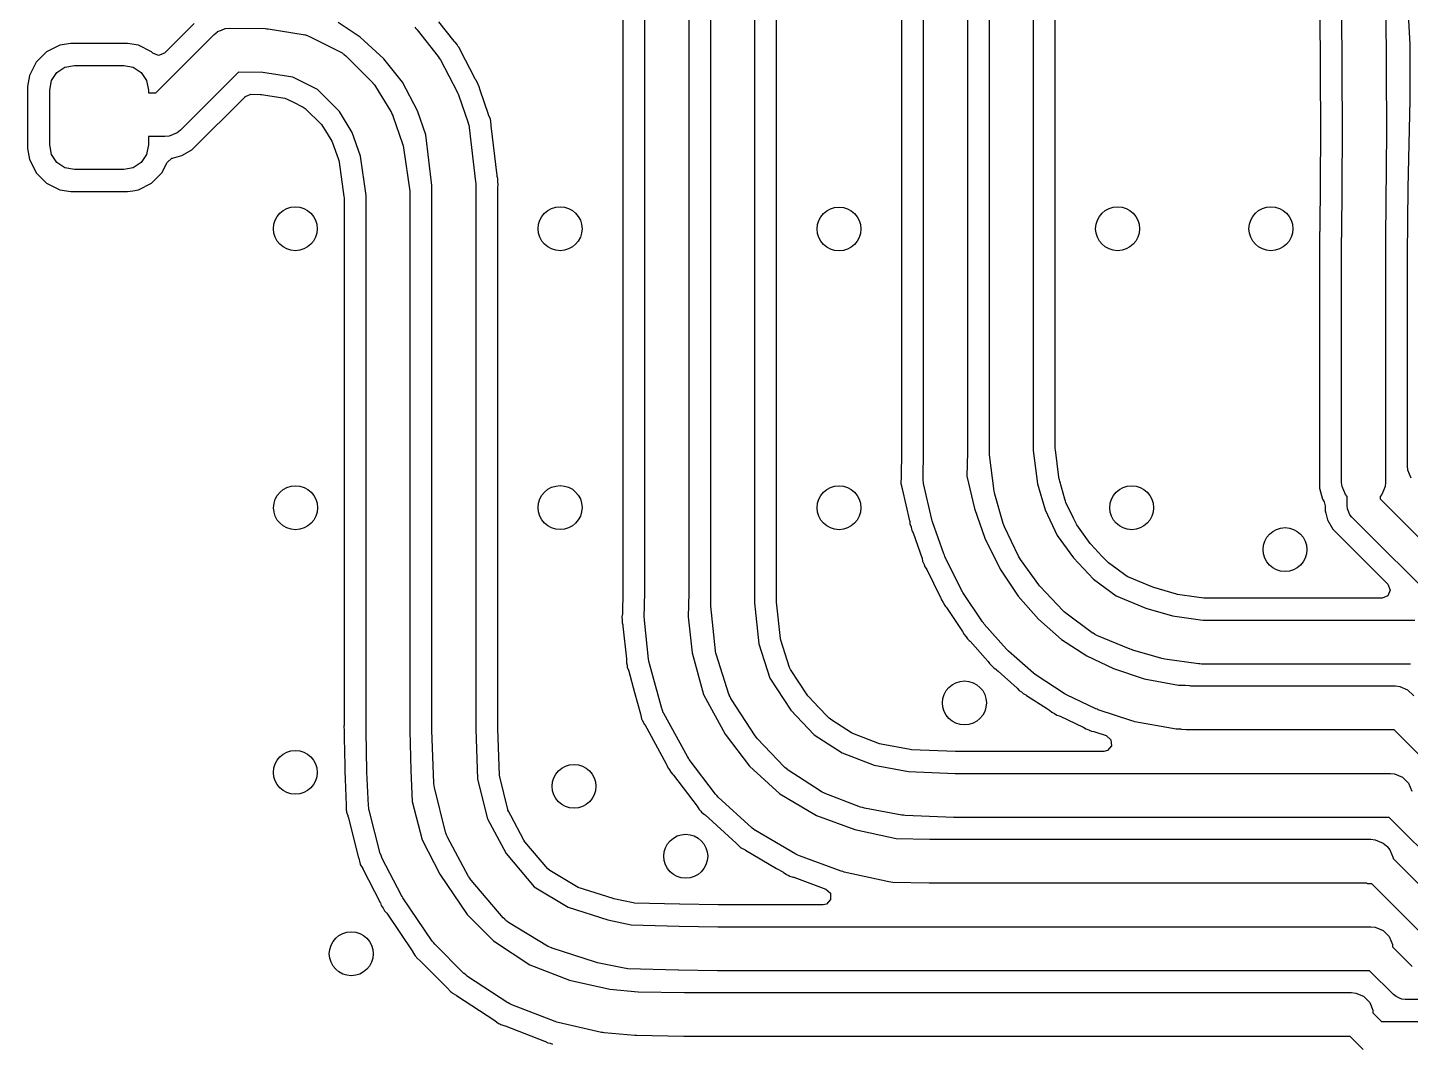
# Model space of a CAD drawing. Extents: x 2.36 to 5.14, y -5.39 to -2.61.
# Drawn here: x 2.8839 to 3.38, y -3.9921 to -3.6278 of the extents above; entities that cross this region are included whole.
import ezdxf

# ---------------------------------------------------------------- set-up
doc = ezdxf.new("R2010")
doc.units = 0
doc.header["$MEASUREMENT"] = 0
doc.layers.add('BLACK', color=7, linetype='CONTINUOUS')

msp = doc.modelspace()

# ---------------------------------------------------------------- linework, layer by layer
at = {"layer": 'BLACK', "linetype": 'CONTINUOUS'}
for p, q in [((3.12106, -3.5765), (3.12106, -3.8305)), ((3.12894, -3.8345), (3.12894, -3.57608)), ((3.14469, -3.576), (3.14469, -3.83409)), ((3.22894, -3.78), (3.22894, -3.5749)), ((3.24469, -3.5749), (3.24469, -3.77949)), ((3.09742, -3.57711), (3.09742, -3.8303)), ((3.10531, -3.83042), (3.10531, -3.57676)), ((3.15258, -3.83352), (3.15258, -3.57791)), ((3.25258, -3.77879), (3.25258, -3.57697)), ((3.19742, -3.5823), (3.19742, -3.77981)), ((3.20531, -3.77992), (3.20531, -3.58224)), ((3.22106, -3.5822), (3.22106, -3.78)), ((3.35563, -3.66509), (3.35538, -3.62119)), ((3.37113, -3.62096), (3.37137, -3.66506)), ((3.37984, -3.6337), (3.37923, -3.62087)), ((3.00317, -3.63124), (2.99529, -3.62599)), ((3.03695, -3.63268), (3.03145, -3.62572)), ((3.34749, -3.62143), (3.34773, -3.66506)), ((2.92989, -3.65113), (2.95077, -3.63024)), ((2.94359, -3.62626), (2.93294, -3.63691)), ((2.95077, -3.63024), (2.95196, -3.62926)), ((2.95196, -3.62926), (2.95202, -3.62924)), ((2.95202, -3.62924), (2.95206, -3.6292)), ((2.95206, -3.6292), (2.95344, -3.62865)), ((2.95344, -3.62865), (2.9548, -3.62809)), ((2.9548, -3.62809), (2.95486, -3.62809)), ((2.95486, -3.62809), (2.95492, -3.62807)), ((2.95492, -3.62807), (2.95646, -3.62794)), ((2.95646, -3.62794), (2.96912, -3.62813)), ((2.96912, -3.62813), (2.96968, -3.62819)), ((2.96968, -3.62819), (2.97024, -3.62822)), ((2.97024, -3.62822), (2.98274, -3.63022)), ((2.98274, -3.63022), (2.98338, -3.63039)), ((2.98338, -3.63039), (2.98358, -3.63041)), ((2.98358, -3.63041), (2.9839, -3.63053)), ((2.9839, -3.63053), (2.98424, -3.63062)), ((2.98424, -3.63062), (2.98441, -3.63072)), ((2.98441, -3.63072), (2.98502, -3.63096)), ((2.98502, -3.63096), (2.99602, -3.63646)), ((3.02275, -3.62763), (3.02321, -3.62813)), ((3.02321, -3.62813), (3.02368, -3.62862)), ((3.02368, -3.62862), (3.03118, -3.63812)), ((2.89541, -3.63403), (2.89068, -3.63644)), ((2.89934, -3.63341), (2.89541, -3.63403)), ((2.89541, -3.63403), (2.89541, -3.63403)), ((2.91969, -3.63341), (2.89934, -3.63341)), ((2.89934, -3.63341), (2.89934, -3.63341)), ((2.92361, -3.63403), (2.91969, -3.63341)), ((2.91969, -3.63341), (2.91969, -3.63341)), ((2.92834, -3.63644), (2.92361, -3.63403)), ((2.92361, -3.63403), (2.92361, -3.63403)), ((3.01174, -3.63891), (3.00317, -3.63124)), ((3.03709, -3.63285), (3.03695, -3.63268)), ((3.03726, -3.63303), (3.03709, -3.63285)), ((3.03802, -3.63387), (3.03726, -3.63303)), ((3.03817, -3.63415), (3.03802, -3.63387)), ((3.03802, -3.63387), (3.03802, -3.63387)), ((3.03829, -3.63439), (3.03817, -3.63415)), ((3.03817, -3.63415), (3.03817, -3.63415)), ((3.03866, -3.63486), (3.03829, -3.63439)), ((3.03925, -3.63623), (3.03866, -3.63486)), ((3.37992, -3.65363), (3.37984, -3.6337)), ((2.88693, -3.64019), (2.88452, -3.64492)), ((2.89068, -3.63644), (2.88693, -3.64019)), ((2.92882, -3.63691), (2.92834, -3.63644)), ((2.93088, -3.63777), (2.92882, -3.63691)), ((2.93294, -3.63691), (2.93088, -3.63777)), ((2.99602, -3.63646), (2.99668, -3.63687)), ((2.99668, -3.63687), (2.99687, -3.63695)), ((2.99687, -3.63695), (2.99709, -3.63713)), ((2.99709, -3.63713), (2.99733, -3.63728)), ((2.99733, -3.63728), (2.99746, -3.63744)), ((2.99746, -3.63744), (2.99807, -3.63793)), ((2.99807, -3.63793), (3.00757, -3.64743)), ((3.01836, -3.6473), (3.01174, -3.63891)), ((3.03118, -3.63812), (3.03158, -3.63874)), ((3.03158, -3.63874), (3.03198, -3.63936)), ((3.03198, -3.63936), (3.03798, -3.65086)), ((3.04417, -3.64565), (3.03925, -3.63623)), ((2.88452, -3.64492), (2.8839, -3.64884)), ((2.88452, -3.64492), (2.88452, -3.64492)), ((2.89247, -3.64677), (2.89439, -3.64389)), ((2.89439, -3.64389), (2.89726, -3.64197)), ((2.89726, -3.64197), (2.90065, -3.6413)), ((2.90065, -3.6413), (2.91837, -3.6413)), ((2.91837, -3.6413), (2.92176, -3.64197)), ((2.92176, -3.64197), (2.92463, -3.64389)), ((2.92463, -3.64389), (2.92655, -3.64677)), ((2.95955, -3.64373), (2.93872, -3.66457)), ((2.96832, -3.64386), (2.95955, -3.64373)), ((2.97906, -3.64558), (2.96832, -3.64386)), ((2.98784, -3.64997), (2.97906, -3.64558)), ((3.04447, -3.64623), (3.04417, -3.64565)), ((2.8839, -3.64884), (2.8839, -3.67116)), ((2.8918, -3.65016), (2.89247, -3.64677)), ((2.8918, -3.66984), (2.8918, -3.65016)), ((2.92655, -3.64677), (2.92723, -3.65016)), ((2.92723, -3.65016), (2.92723, -3.65113)), ((2.99577, -3.65791), (2.98784, -3.64997)), ((3.00757, -3.64743), (3.00771, -3.6476)), ((3.00771, -3.6476), (3.00779, -3.64766)), ((3.00779, -3.64766), (3.00816, -3.64815)), ((3.00816, -3.64815), (3.00855, -3.64863)), ((3.00855, -3.64863), (3.00858, -3.64872)), ((3.00858, -3.64872), (3.00872, -3.64889)), ((3.00872, -3.64889), (3.01422, -3.65789)), ((3.02376, -3.65764), (3.01836, -3.6473)), ((3.03798, -3.65086), (3.03819, -3.65138)), ((3.04465, -3.64652), (3.04447, -3.64623)), ((3.0452, -3.64733), (3.04465, -3.64652)), ((3.04551, -3.64822), (3.0452, -3.64733)), ((3.04594, -3.64905), (3.04551, -3.64822)), ((3.04619, -3.65017), (3.04594, -3.64905)), ((3.04925, -3.65891), (3.04619, -3.65017)), ((2.92723, -3.65113), (2.92989, -3.65113)), ((2.94283, -3.67162), (2.9619, -3.65255)), ((2.9619, -3.65255), (2.96192, -3.65254)), ((2.96192, -3.65254), (2.96193, -3.65252)), ((2.96193, -3.65252), (2.96295, -3.65211)), ((2.96295, -3.65211), (2.96396, -3.65169)), ((2.96396, -3.65169), (2.964, -3.65169)), ((2.964, -3.65169), (2.96742, -3.65175)), ((2.96742, -3.65175), (2.96784, -3.65178)), ((2.96784, -3.65178), (2.97617, -3.65312)), ((2.97617, -3.65312), (2.97702, -3.65339)), ((2.97702, -3.65339), (2.97979, -3.65477)), ((2.97979, -3.65477), (2.98207, -3.65591)), ((2.98207, -3.65591), (2.98274, -3.65625)), ((3.03819, -3.65138), (3.03843, -3.6519)), ((3.03843, -3.6519), (3.04193, -3.6619)), ((3.37923, -3.68533), (3.37992, -3.65363)), ((2.98274, -3.65625), (2.98349, -3.65679)), ((2.98349, -3.65679), (2.98928, -3.66258)), ((3.00034, -3.66539), (2.99577, -3.65791)), ((3.01422, -3.65789), (3.01425, -3.65797)), ((3.01425, -3.65797), (3.01428, -3.658)), ((3.01428, -3.658), (3.01458, -3.65864)), ((3.01458, -3.65864), (3.01489, -3.65928)), ((3.01489, -3.65928), (3.0149, -3.65932)), ((3.0149, -3.65932), (3.01493, -3.6594)), ((3.01493, -3.6594), (3.01843, -3.6694)), ((3.02678, -3.66629), (3.02376, -3.65764)), ((3.04929, -3.65903), (3.04925, -3.65891)), ((3.04991, -3.66058), (3.04929, -3.65903)), ((3.04995, -3.66092), (3.04991, -3.66058)), ((2.93752, -3.66555), (2.93469, -3.66672)), ((2.93872, -3.66457), (2.93752, -3.66555)), ((2.98928, -3.66258), (2.9897, -3.66312)), ((2.9897, -3.66312), (2.99076, -3.66485)), ((2.99076, -3.66485), (2.99266, -3.66796)), ((3.00331, -3.67387), (3.00034, -3.66539)), ((3.04193, -3.6619), (3.04196, -3.66202)), ((3.04196, -3.66202), (3.04199, -3.66207)), ((3.04199, -3.66207), (3.04214, -3.66273)), ((3.04214, -3.66273), (3.0423, -3.6634)), ((3.0423, -3.6634), (3.04229, -3.66346)), ((3.04229, -3.66346), (3.04232, -3.66357)), ((3.04232, -3.66357), (3.04463, -3.68307)), ((3.05007, -3.66125), (3.04995, -3.66092)), ((3.0502, -3.66298), (3.05007, -3.66125)), ((3.05231, -3.68081), (3.0502, -3.66298)), ((3.34773, -3.6651), (3.34744, -3.70061)), ((3.34773, -3.66506), (3.34773, -3.6651)), ((3.35532, -3.70294), (3.35563, -3.66509)), ((3.37137, -3.66516), (3.37106, -3.70303)), ((3.37137, -3.66506), (3.37137, -3.66511)), ((3.37137, -3.66511), (3.37137, -3.66516)), ((2.89247, -3.67323), (2.8918, -3.66984)), ((2.92723, -3.66984), (2.92655, -3.67323)), ((2.93315, -3.66687), (2.92723, -3.66687)), ((2.92723, -3.66687), (2.92723, -3.66984)), ((2.93469, -3.66672), (2.93315, -3.66687)), ((2.99266, -3.66796), (2.99301, -3.66853)), ((2.99301, -3.66853), (2.99327, -3.66908)), ((2.99327, -3.66908), (2.99525, -3.67474)), ((3.01843, -3.6694), (3.01843, -3.6694)), ((3.01843, -3.6694), (3.01843, -3.6694)), ((3.01843, -3.6694), (3.01862, -3.67015)), ((3.01862, -3.67015), (3.01878, -3.67081)), ((3.02894, -3.68446), (3.02678, -3.66629)), ((2.8839, -3.67116), (2.88452, -3.67508)), ((2.88452, -3.67508), (2.88452, -3.67508)), ((2.88452, -3.67508), (2.88654, -3.67904)), ((2.89439, -3.67611), (2.89247, -3.67323)), ((2.92655, -3.67323), (2.92463, -3.67611)), ((2.93398, -3.6761), (2.93568, -3.67465)), ((2.93568, -3.67465), (2.93582, -3.67461)), ((2.93582, -3.67461), (2.93924, -3.67369)), ((2.93924, -3.67369), (2.94283, -3.67162)), ((2.99525, -3.67474), (2.99551, -3.67547)), ((2.99551, -3.67547), (2.99564, -3.67603)), ((3.00531, -3.68805), (3.00331, -3.67387)), ((3.01878, -3.67081), (3.0188, -3.6709)), ((3.0188, -3.6709), (3.02099, -3.6864)), ((2.88654, -3.67904), (2.88693, -3.67981)), ((2.88693, -3.67981), (2.89068, -3.68356)), ((2.89726, -3.67803), (2.89439, -3.67611)), ((2.90065, -3.6787), (2.89726, -3.67803)), ((2.91837, -3.6787), (2.90065, -3.6787)), ((2.92176, -3.67803), (2.91837, -3.6787)), ((2.92463, -3.67611), (2.92176, -3.67803)), ((2.92834, -3.68356), (2.93209, -3.67981)), ((2.93209, -3.67981), (2.93398, -3.6761)), ((2.99564, -3.67603), (2.99739, -3.68841)), ((2.89068, -3.68356), (2.89541, -3.68597)), ((2.92361, -3.68597), (2.92834, -3.68356)), ((3.02894, -3.8795), (3.02894, -3.68446)), ((3.04463, -3.68307), (3.04464, -3.68354)), ((3.04464, -3.68354), (3.04469, -3.684)), ((3.04469, -3.684), (3.04469, -3.87936)), ((3.05239, -3.68122), (3.05231, -3.68081)), ((3.05258, -3.68192), (3.05239, -3.68122)), ((3.05258, -3.68307), (3.05258, -3.68192)), ((3.05271, -3.68421), (3.05258, -3.68307)), ((3.05258, -3.68514), (3.05271, -3.68421)), ((3.05258, -3.87916), (3.05258, -3.68514)), ((3.37894, -3.7091), (3.37923, -3.6854)), ((3.37923, -3.68537), (3.37923, -3.68533)), ((3.37923, -3.6854), (3.37923, -3.68537)), ((2.89541, -3.68597), (2.89934, -3.68659)), ((2.89934, -3.68659), (2.89934, -3.68659)), ((2.89934, -3.68659), (2.91969, -3.68659)), ((2.91969, -3.68659), (2.92165, -3.68628)), ((2.92165, -3.68628), (2.92361, -3.68597)), ((2.99739, -3.68841), (2.99742, -3.68881)), ((2.99742, -3.68881), (2.99742, -3.8781)), ((3.00531, -3.88), (3.00531, -3.68805)), ((3.02099, -3.6864), (3.02101, -3.68695)), ((3.02101, -3.68695), (3.02106, -3.6875)), ((3.02106, -3.6875), (3.02106, -3.87992)), ((3.34742, -3.70295), (3.3474, -3.70499)), ((3.3474, -3.70499), (3.34742, -3.70526)), ((3.34744, -3.70086), (3.34742, -3.70092)), ((3.34742, -3.70092), (3.34742, -3.70294)), ((3.34742, -3.70294), (3.34742, -3.70295)), ((3.34742, -3.70295), (3.34742, -3.70295)), ((3.34742, -3.70526), (3.34742, -3.79297)), ((3.34744, -3.70061), (3.34744, -3.70086)), ((3.35531, -3.703), (3.35532, -3.70297)), ((3.35531, -3.79089), (3.35531, -3.703)), ((3.35532, -3.70297), (3.35532, -3.70294)), ((3.37106, -3.70303), (3.37106, -3.79089)), ((3.37894, -3.70915), (3.37894, -3.7091)), ((3.37894, -3.7092), (3.37894, -3.70915)), ((3.37894, -3.78499), (3.37894, -3.7092)), ((3.19742, -3.77987), (3.19724, -3.78904)), ((3.19742, -3.77981), (3.19742, -3.77987)), ((3.20513, -3.78934), (3.20531, -3.77992)), ((3.24469, -3.77949), (3.24623, -3.7914)), ((3.2526, -3.77917), (3.25258, -3.77879)), ((3.25389, -3.78907), (3.2526, -3.77917)), ((3.22106, -3.78016), (3.22089, -3.78868)), ((3.22106, -3.78), (3.22106, -3.78008)), ((3.22106, -3.78008), (3.22106, -3.78016)), ((3.22899, -3.78051), (3.22894, -3.78)), ((3.229, -3.78101), (3.22899, -3.78051)), ((3.23069, -3.79401), (3.229, -3.78101)), ((3.19724, -3.78907), (3.19717, -3.79102)), ((3.19724, -3.78904), (3.19724, -3.78907)), ((3.20515, -3.78962), (3.20513, -3.78934)), ((3.20513, -3.78974), (3.20515, -3.78962)), ((3.2052, -3.79031), (3.20513, -3.78974)), ((3.22089, -3.78868), (3.22358, -3.80032)), ((3.25396, -3.78958), (3.25389, -3.78907)), ((3.25404, -3.79001), (3.25396, -3.78958)), ((3.37909, -3.78652), (3.37894, -3.78499)), ((3.38026, -3.78936), (3.37909, -3.78652)), ((3.19717, -3.79102), (3.1972, -3.79114)), ((3.1972, -3.79114), (3.19719, -3.79126)), ((3.19719, -3.79126), (3.19719, -3.79126)), ((3.19719, -3.79126), (3.19766, -3.79314)), ((3.19766, -3.79314), (3.19767, -3.79318)), ((3.19767, -3.79318), (3.20031, -3.80464)), ((3.20525, -3.79088), (3.2052, -3.79031)), ((3.20529, -3.79099), (3.20525, -3.79088)), ((3.20533, -3.79127), (3.20529, -3.79099)), ((3.20833, -3.80427), (3.20533, -3.79127)), ((3.23082, -3.79459), (3.23069, -3.79401)), ((3.23093, -3.79516), (3.23082, -3.79459)), ((3.24623, -3.7914), (3.24889, -3.80071)), ((3.25418, -3.79049), (3.25404, -3.79001)), ((3.25604, -3.79698), (3.25418, -3.79049)), ((3.34742, -3.79297), (3.3485, -3.79698)), ((3.35547, -3.79243), (3.35531, -3.79089)), ((3.35664, -3.79527), (3.35547, -3.79243)), ((3.37091, -3.79243), (3.36974, -3.79527)), ((3.37106, -3.79089), (3.37091, -3.79243)), ((3.23393, -3.80566), (3.23093, -3.79516)), ((3.25623, -3.79767), (3.25604, -3.79698)), ((3.2564, -3.79812), (3.25623, -3.79767)), ((3.25906, -3.80371), (3.2564, -3.79812)), ((3.3485, -3.79698), (3.3485, -3.79698)), ((3.3485, -3.79698), (3.349, -3.79785)), ((3.349, -3.79785), (3.34939, -3.79931)), ((3.34939, -3.79931), (3.34939, -3.80105)), ((3.35728, -3.79591), (3.35664, -3.79527)), ((3.35728, -3.79923), (3.35728, -3.79591)), ((3.3574, -3.80038), (3.35728, -3.79923)), ((3.36974, -3.79527), (3.36909, -3.79591)), ((3.36909, -3.79591), (3.36909, -3.79678)), ((3.36909, -3.79678), (3.43845, -3.86614)), ((3.20031, -3.80464), (3.20035, -3.8048)), ((3.20846, -3.80467), (3.20833, -3.80427)), ((3.20856, -3.80509), (3.20846, -3.80467)), ((3.22358, -3.80032), (3.22727, -3.81093)), ((3.24889, -3.80071), (3.2533, -3.80997)), ((3.26001, -3.80569), (3.25906, -3.80371)), ((3.34939, -3.80105), (3.34964, -3.802)), ((3.34964, -3.802), (3.35027, -3.80434)), ((3.35027, -3.80434), (3.35033, -3.80455)), ((3.35033, -3.80455), (3.35033, -3.80455)), ((3.35033, -3.80455), (3.35215, -3.8077)), ((3.35762, -3.80093), (3.3574, -3.80038)), ((3.35828, -3.80251), (3.35762, -3.80093)), ((3.35901, -3.8034), (3.35828, -3.80251)), ((3.43183, -3.87622), (3.35901, -3.8034)), ((3.20035, -3.8048), (3.20036, -3.80486)), ((3.20036, -3.80486), (3.20043, -3.80572)), ((3.20043, -3.80572), (3.20083, -3.80688)), ((3.20083, -3.80688), (3.20083, -3.80688)), ((3.20083, -3.80688), (3.20086, -3.80703)), ((3.20086, -3.80703), (3.20086, -3.80703)), ((3.20086, -3.80703), (3.2011, -3.80807)), ((3.2011, -3.80807), (3.2014, -3.80863)), ((3.2014, -3.80863), (3.20158, -3.80904)), ((3.20158, -3.80904), (3.20476, -3.81819)), ((3.21256, -3.81659), (3.20856, -3.80509)), ((3.23417, -3.80627), (3.23393, -3.80566)), ((3.23439, -3.80689), (3.23417, -3.80627)), ((3.23939, -3.81739), (3.23439, -3.80689)), ((3.26028, -3.80614), (3.26001, -3.80569)), ((3.26145, -3.80777), (3.26028, -3.80614)), ((3.26507, -3.81279), (3.26145, -3.80777)), ((3.35215, -3.8077), (3.37189, -3.82745)), ((3.22727, -3.81093), (3.23282, -3.82204)), ((3.2533, -3.80997), (3.25908, -3.81798)), ((3.26531, -3.81308), (3.26507, -3.81279)), ((3.26932, -3.81734), (3.26531, -3.81308)), ((3.20476, -3.81819), (3.20497, -3.81919)), ((3.20497, -3.81919), (3.20544, -3.82014)), ((3.21278, -3.81705), (3.21256, -3.81659)), ((3.21296, -3.81752), (3.21278, -3.81705)), ((3.21896, -3.82952), (3.21296, -3.81752)), ((3.23976, -3.81799), (3.23939, -3.81739)), ((3.24012, -3.81861), (3.23976, -3.81799)), ((3.24662, -3.82761), (3.24012, -3.81861)), ((3.25908, -3.81798), (3.26625, -3.82558)), ((3.27132, -3.81946), (3.26932, -3.81734)), ((3.27172, -3.81981), (3.27132, -3.81946)), ((3.20544, -3.82014), (3.2055, -3.82032)), ((3.2055, -3.82032), (3.20579, -3.82114)), ((3.20579, -3.82114), (3.20626, -3.82183)), ((3.20626, -3.82183), (3.20645, -3.82216)), ((3.20645, -3.82216), (3.21132, -3.8319)), ((3.23282, -3.82204), (3.23925, -3.83168)), ((3.27476, -3.82205), (3.27172, -3.81981)), ((3.27804, -3.82447), (3.27476, -3.82205)), ((3.27865, -3.82481), (3.27804, -3.82447)), ((3.21922, -3.82994), (3.21896, -3.82952)), ((3.24695, -3.82799), (3.24662, -3.82761)), ((3.24727, -3.8284), (3.24695, -3.82799)), ((3.25527, -3.8369), (3.24727, -3.8284)), ((3.26625, -3.82558), (3.27441, -3.8316)), ((3.28756, -3.82853), (3.27865, -3.82481)), ((3.28788, -3.82864), (3.28756, -3.82853)), ((3.29609, -3.83098), (3.28788, -3.82864)), ((3.37189, -3.82745), (3.37275, -3.82951)), ((3.37275, -3.82951), (3.37189, -3.83157)), ((3.09742, -3.83036), (3.09727, -3.83771)), ((3.09742, -3.8303), (3.09742, -3.83036)), ((3.10513, -3.83933), (3.10531, -3.83042)), ((3.12106, -3.83067), (3.12088, -3.83916)), ((3.12106, -3.8305), (3.12105, -3.83058)), ((3.12105, -3.83058), (3.12106, -3.83067)), ((3.12898, -3.83491), (3.12894, -3.8345)), ((3.14469, -3.83409), (3.14625, -3.84886)), ((3.15259, -3.83382), (3.15258, -3.83352)), ((3.15398, -3.84693), (3.15259, -3.83382)), ((3.21132, -3.8319), (3.21141, -3.83208)), ((3.21141, -3.83208), (3.21173, -3.83302)), ((3.21173, -3.83302), (3.21234, -3.83393)), ((3.21234, -3.83393), (3.21242, -3.83409)), ((3.21242, -3.83409), (3.21283, -3.83491)), ((3.21945, -3.83037), (3.21922, -3.82994)), ((3.22645, -3.84087), (3.21945, -3.83037)), ((3.23925, -3.83168), (3.24658, -3.83992)), ((3.27441, -3.8316), (3.2851, -3.83605)), ((3.29648, -3.83107), (3.29609, -3.83098)), ((3.30325, -3.83202), (3.29648, -3.83107)), ((3.30583, -3.83238), (3.30325, -3.83202)), ((3.3059, -3.83239), (3.30583, -3.83238)), ((3.30631, -3.83242), (3.3059, -3.83239)), ((3.36983, -3.83242), (3.30631, -3.83242)), ((3.37189, -3.83157), (3.36983, -3.83242)), ((3.09726, -3.83811), (3.0971, -3.83912)), ((3.0971, -3.83912), (3.09721, -3.84018)), ((3.09727, -3.83771), (3.09726, -3.83811)), ((3.10517, -3.83984), (3.10513, -3.83933)), ((3.12088, -3.83916), (3.12226, -3.85204)), ((3.12898, -3.83533), (3.12898, -3.83491)), ((3.13067, -3.85133), (3.12898, -3.83533)), ((3.21283, -3.83491), (3.21283, -3.83491)), ((3.21283, -3.83491), (3.21335, -3.8355)), ((3.21335, -3.8355), (3.21359, -3.83582)), ((3.21359, -3.83582), (3.21934, -3.84444)), ((3.2558, -3.83736), (3.25527, -3.8369)), ((3.25633, -3.83784), (3.2558, -3.83736)), ((3.26583, -3.84484), (3.25633, -3.83784)), ((3.2851, -3.83605), (3.29464, -3.83878)), ((3.29464, -3.83878), (3.30555, -3.84031)), ((3.09721, -3.84036), (3.09719, -3.84124)), ((3.09719, -3.84124), (3.09739, -3.84204)), ((3.09721, -3.84018), (3.09721, -3.84036)), ((3.09739, -3.84204), (3.09746, -3.84243)), ((3.09746, -3.84243), (3.09872, -3.85423)), ((3.10517, -3.84034), (3.10517, -3.83984)), ((3.10667, -3.85434), (3.10517, -3.84034)), ((3.22679, -3.84129), (3.22645, -3.84087)), ((3.22711, -3.84173), (3.22679, -3.84129)), ((3.23511, -3.85073), (3.22711, -3.84173)), ((3.24658, -3.83992), (3.25479, -3.84722)), ((3.30555, -3.84031), (3.38153, -3.84031)), ((3.14625, -3.84886), (3.15017, -3.86108)), ((3.1541, -3.84751), (3.15398, -3.84693)), ((3.15724, -3.85728), (3.1541, -3.84751)), ((3.21934, -3.84444), (3.21984, -3.84542)), ((3.21984, -3.84542), (3.22049, -3.84616)), ((3.22049, -3.84616), (3.2206, -3.84633)), ((3.2206, -3.84633), (3.22103, -3.84697)), ((3.22103, -3.84697), (3.22173, -3.84758)), ((3.22173, -3.84758), (3.22198, -3.84784)), ((3.22198, -3.84784), (3.22742, -3.85396)), ((3.25479, -3.84722), (3.26385, -3.85311)), ((3.26604, -3.84496), (3.26583, -3.84484)), ((3.26611, -3.84504), (3.26604, -3.84496)), ((3.26664, -3.84532), (3.26611, -3.84504)), ((3.26716, -3.84563), (3.26664, -3.84532)), ((3.26726, -3.84565), (3.26716, -3.84563)), ((3.26747, -3.84577), (3.26726, -3.84565)), ((3.27947, -3.85077), (3.26747, -3.84577)), ((3.09872, -3.85423), (3.09874, -3.85438)), ((3.1068, -3.85495), (3.10667, -3.85434)), ((3.12226, -3.85204), (3.12635, -3.86703)), ((3.13068, -3.85138), (3.13067, -3.85133)), ((3.13068, -3.8514), (3.13068, -3.85138)), ((3.13083, -3.85212), (3.13068, -3.8514)), ((3.13098, -3.85284), (3.13083, -3.85212)), ((3.13099, -3.85286), (3.13098, -3.85284)), ((3.131, -3.85291), (3.13099, -3.85286)), ((3.1355, -3.86691), (3.131, -3.85291)), ((3.22742, -3.85396), (3.22846, -3.85512)), ((3.23545, -3.85105), (3.23511, -3.85073)), ((3.23577, -3.85139), (3.23545, -3.85105)), ((3.24477, -3.85939), (3.23577, -3.85139)), ((3.26385, -3.85311), (3.27345, -3.85768)), ((3.27991, -3.8509), (3.27947, -3.85077)), ((3.28034, -3.85107), (3.27991, -3.8509)), ((3.29084, -3.85407), (3.28034, -3.85107)), ((3.29137, -3.85417), (3.29084, -3.85407)), ((3.2919, -3.8543), (3.29137, -3.85417)), ((3.3039, -3.85599), (3.2919, -3.8543)), ((3.09874, -3.85438), (3.09874, -3.85565)), ((3.09874, -3.85565), (3.09896, -3.85643)), ((3.09896, -3.85643), (3.09898, -3.85666)), ((3.09898, -3.85666), (3.09904, -3.85724)), ((3.09904, -3.85724), (3.09904, -3.85724)), ((3.09904, -3.85724), (3.09945, -3.85829)), ((3.09945, -3.85829), (3.09954, -3.85857)), ((3.09954, -3.85857), (3.10163, -3.86622)), ((3.1069, -3.85557), (3.1068, -3.85495)), ((3.1114, -3.87207), (3.1069, -3.85557)), ((3.15758, -3.85798), (3.15724, -3.85728)), ((3.16356, -3.86713), (3.15758, -3.85798)), ((3.22846, -3.85512), (3.22897, -3.85591)), ((3.22897, -3.85591), (3.22983, -3.85667)), ((3.22983, -3.85667), (3.22995, -3.8568)), ((3.22995, -3.8568), (3.23059, -3.85753)), ((3.23059, -3.85753), (3.23059, -3.85753)), ((3.23059, -3.85753), (3.2312, -3.85793)), ((3.2312, -3.85793), (3.23153, -3.85818)), ((3.23153, -3.85818), (3.2321, -3.85868)), ((3.2321, -3.85868), (3.23887, -3.8647)), ((3.27345, -3.85768), (3.28447, -3.86136)), ((3.30445, -3.85601), (3.3039, -3.85599)), ((3.305, -3.85606), (3.30445, -3.85601)), ((3.38003, -3.85606), (3.305, -3.85606)), ((3.15017, -3.86108), (3.1577, -3.87259)), ((3.24525, -3.85973), (3.24477, -3.85939)), ((3.24571, -3.8601), (3.24525, -3.85973)), ((3.25571, -3.8666), (3.24571, -3.8601)), ((3.28447, -3.86136), (3.29672, -3.86363)), ((3.29672, -3.86363), (3.29919, -3.86363)), ((3.29919, -3.86363), (3.30073, -3.86378)), ((3.30073, -3.86378), (3.30111, -3.86394)), ((3.30111, -3.86394), (3.37461, -3.86394)), ((3.37461, -3.86394), (3.37615, -3.86409)), ((3.37615, -3.86409), (3.37899, -3.86526)), ((3.10163, -3.86622), (3.10372, -3.87391)), ((3.12635, -3.86703), (3.13412, -3.8812)), ((3.13567, -3.86728), (3.1355, -3.86691)), ((3.1357, -3.86744), (3.13567, -3.86728)), ((3.13592, -3.86788), (3.1357, -3.86744)), ((3.13612, -3.86833), (3.13592, -3.86788)), ((3.13622, -3.86845), (3.13612, -3.86833)), ((3.13641, -3.86881), (3.13622, -3.86845)), ((3.14491, -3.88181), (3.13641, -3.86881)), ((3.16377, -3.86745), (3.16356, -3.86713)), ((3.1641, -3.86787), (3.16377, -3.86745)), ((3.16761, -3.87156), (3.1641, -3.86787)), ((3.23887, -3.8647), (3.23967, -3.86559)), ((3.23967, -3.86559), (3.24041, -3.86607)), ((3.24041, -3.86607), (3.24108, -3.86666)), ((3.24108, -3.86666), (3.242, -3.86713)), ((3.242, -3.86713), (3.24228, -3.86729)), ((3.24228, -3.86729), (3.24981, -3.87218)), ((3.25617, -3.86684), (3.25571, -3.8666)), ((3.25661, -3.86711), (3.25617, -3.86684)), ((3.26711, -3.87211), (3.25661, -3.86711)), ((3.37899, -3.86526), (3.38116, -3.86744)), ((3.10372, -3.87391), (3.10372, -3.87391)), ((3.10372, -3.87391), (3.10373, -3.87395)), ((3.10373, -3.87395), (3.10418, -3.87576)), ((3.11148, -3.87227), (3.1114, -3.87207)), ((3.11149, -3.87237), (3.11148, -3.87227)), ((3.11173, -3.87294), (3.11149, -3.87237)), ((3.11195, -3.87351), (3.11173, -3.87294)), ((3.11201, -3.87359), (3.11195, -3.87351)), ((3.1121, -3.87379), (3.11201, -3.87359)), ((3.1206, -3.88929), (3.1121, -3.87379)), ((3.1577, -3.87259), (3.16607, -3.88141)), ((3.17092, -3.87505), (3.16761, -3.87156)), ((3.24981, -3.87218), (3.25055, -3.87266)), ((3.25055, -3.87266), (3.25135, -3.87334)), ((3.25135, -3.87334), (3.25228, -3.87379)), ((3.25228, -3.87379), (3.25315, -3.87435)), ((3.26757, -3.87227), (3.26711, -3.87211)), ((3.26801, -3.87247), (3.26757, -3.87227)), ((3.28001, -3.87647), (3.26801, -3.87247)), ((2.99742, -3.8781), (2.99738, -3.87826)), ((2.99738, -3.87826), (2.99742, -3.88017)), ((3.10418, -3.87576), (3.10428, -3.87595)), ((3.10428, -3.87595), (3.10433, -3.87615)), ((3.10433, -3.87615), (3.10433, -3.87615)), ((3.10433, -3.87615), (3.10526, -3.87773)), ((3.10526, -3.87773), (3.10529, -3.8778)), ((3.10529, -3.8778), (3.11298, -3.89182)), ((3.17145, -3.87549), (3.17092, -3.87505)), ((3.17246, -3.87615), (3.17145, -3.87549)), ((3.17946, -3.88071), (3.17246, -3.87615)), ((3.25315, -3.87435), (3.25397, -3.87462)), ((3.25397, -3.87462), (3.25432, -3.87476)), ((3.25432, -3.87476), (3.26255, -3.87868)), ((3.26255, -3.87868), (3.26255, -3.87868)), ((3.26255, -3.87868), (3.26273, -3.87876)), ((3.26273, -3.87876), (3.26354, -3.8793)), ((3.28054, -3.87659), (3.28001, -3.87647)), ((3.28107, -3.87674), (3.28054, -3.87659)), ((3.29457, -3.87924), (3.28107, -3.87674)), ((2.99742, -3.88017), (2.99742, -3.88208)), ((2.99742, -3.88208), (2.99745, -3.88227)), ((2.99745, -3.88227), (2.99743, -3.88227)), ((2.99743, -3.88227), (2.99747, -3.88259)), ((2.99747, -3.88259), (2.99769, -3.89257)), ((3.00532, -3.88008), (3.00531, -3.88)), ((3.00532, -3.88017), (3.00532, -3.88008)), ((3.00563, -3.89467), (3.00532, -3.88017)), ((3.02106, -3.87992), (3.02137, -3.89425)), ((3.02895, -3.87964), (3.02894, -3.8795)), ((3.02894, -3.87979), (3.02895, -3.87964)), ((3.02963, -3.89879), (3.02894, -3.87979)), ((3.04469, -3.87936), (3.04534, -3.89739)), ((3.05258, -3.87927), (3.05258, -3.87916)), ((3.05319, -3.89597), (3.05258, -3.87927)), ((3.13412, -3.8812), (3.14284, -3.89267)), ((3.14536, -3.88236), (3.14491, -3.88181)), ((3.14579, -3.88292), (3.14536, -3.88236)), ((3.15529, -3.89292), (3.14579, -3.88292)), ((3.16607, -3.88141), (3.1761, -3.88795)), ((3.18, -3.88099), (3.17946, -3.88071)), ((3.18955, -3.88466), (3.18, -3.88099)), ((3.26354, -3.8793), (3.26459, -3.87965)), ((3.26459, -3.87965), (3.26476, -3.87973)), ((3.26476, -3.87973), (3.26476, -3.87973)), ((3.26476, -3.87973), (3.2656, -3.88013)), ((3.2656, -3.88013), (3.26636, -3.88027)), ((3.26636, -3.88027), (3.26675, -3.88037)), ((3.26675, -3.88037), (3.27087, -3.88174)), ((3.27087, -3.88174), (3.27255, -3.8832)), ((3.27255, -3.8832), (3.27271, -3.88543)), ((3.29528, -3.8793), (3.29457, -3.87924)), ((3.296, -3.87937), (3.29528, -3.8793)), ((3.29758, -3.87937), (3.296, -3.87937)), ((3.29796, -3.87953), (3.29758, -3.87937)), ((3.2995, -3.87969), (3.29796, -3.87953)), ((3.37413, -3.87969), (3.2995, -3.87969)), ((3.41004, -3.91559), (3.37413, -3.87969)), ((3.1761, -3.88795), (3.18765, -3.89239)), ((3.19007, -3.88481), (3.18955, -3.88466)), ((3.20055, -3.88675), (3.19007, -3.88481)), ((3.20096, -3.8868), (3.20055, -3.88675)), ((3.21675, -3.88742), (3.20096, -3.8868)), ((3.21687, -3.88742), (3.21675, -3.88742)), ((3.26995, -3.88742), (3.21687, -3.88742)), ((3.27125, -3.88711), (3.26995, -3.88742)), ((3.27271, -3.88543), (3.27125, -3.88711)), ((2.99769, -3.89292), (2.99766, -3.89308)), ((2.99766, -3.89308), (2.99774, -3.895)), ((2.99769, -3.89257), (2.99769, -3.89292)), ((3.11298, -3.89182), (3.11324, -3.8923)), ((3.11324, -3.8923), (3.11369, -3.89339)), ((3.11369, -3.89339), (3.11424, -3.89411)), ((3.12093, -3.88977), (3.1206, -3.88929)), ((3.12123, -3.89026), (3.12093, -3.88977)), ((3.13073, -3.90276), (3.12123, -3.89026)), ((3.14284, -3.89267), (3.1537, -3.90263)), ((3.15544, -3.89305), (3.15529, -3.89292)), ((3.15549, -3.89313), (3.15544, -3.89305)), ((3.15598, -3.89352), (3.15549, -3.89313)), ((3.15646, -3.89393), (3.15598, -3.89352)), ((3.15654, -3.89397), (3.15646, -3.89393)), ((3.1567, -3.8941), (3.15654, -3.89397)), ((3.18765, -3.89239), (3.19988, -3.89465)), ((2.99774, -3.895), (2.99774, -3.89503)), ((2.99774, -3.89503), (2.99778, -3.89691)), ((2.99778, -3.89691), (2.99781, -3.8971)), ((2.99781, -3.8971), (2.99784, -3.89742)), ((2.99784, -3.89742), (2.99823, -3.90668)), ((3.00564, -3.89475), (3.00563, -3.89467)), ((3.00563, -3.89483), (3.00564, -3.89475)), ((3.00613, -3.90683), (3.00563, -3.89483)), ((3.02137, -3.89425), (3.02183, -3.90534)), ((3.02964, -3.89885), (3.02963, -3.89879)), ((3.02964, -3.89888), (3.02964, -3.89885)), ((3.02974, -3.8996), (3.02964, -3.89888)), ((3.04534, -3.89739), (3.0489, -3.91164)), ((3.05327, -3.89657), (3.05319, -3.89597)), ((3.05618, -3.90822), (3.05327, -3.89657)), ((3.11424, -3.89411), (3.11434, -3.8943)), ((3.11434, -3.8943), (3.11467, -3.8949)), ((3.11467, -3.8949), (3.11467, -3.8949)), ((3.11467, -3.8949), (3.11537, -3.89563)), ((3.11537, -3.89563), (3.11559, -3.89589)), ((3.11559, -3.89589), (3.12405, -3.90702)), ((3.1682, -3.9016), (3.1567, -3.8941)), ((3.19988, -3.89465), (3.21665, -3.89531)), ((3.21665, -3.89531), (3.37279, -3.89531)), ((3.37279, -3.89531), (3.37433, -3.89547)), ((3.37433, -3.89547), (3.37716, -3.89664)), ((3.37716, -3.89664), (3.37934, -3.89881)), ((3.37934, -3.89881), (3.38051, -3.90165)), ((3.02984, -3.90031), (3.02974, -3.8996)), ((3.02985, -3.90034), (3.02984, -3.90031)), ((3.02986, -3.90041), (3.02985, -3.90034)), ((3.03386, -3.91641), (3.02986, -3.90041)), ((3.13121, -3.90328), (3.13073, -3.90276)), ((3.13168, -3.9038), (3.13121, -3.90328)), ((3.14368, -3.9148), (3.13168, -3.9038)), ((3.1537, -3.90263), (3.16687, -3.91035)), ((3.16827, -3.90163), (3.1682, -3.9016)), ((3.16829, -3.90166), (3.16827, -3.90163)), ((3.16893, -3.90198), (3.16829, -3.90166)), ((3.16957, -3.90231), (3.16893, -3.90198)), ((3.1696, -3.90231), (3.16957, -3.90231)), ((3.16967, -3.90235), (3.1696, -3.90231)), ((3.18267, -3.90735), (3.16967, -3.90235)), ((2.99823, -3.90676), (2.99821, -3.90843)), ((2.99821, -3.90843), (2.99832, -3.90882)), ((2.99823, -3.90668), (2.99823, -3.90676)), ((2.99832, -3.90882), (2.99833, -3.90913)), ((3.00614, -3.90691), (3.00613, -3.90683)), ((3.00614, -3.90694), (3.00614, -3.90691)), ((3.00625, -3.90765), (3.00614, -3.90694)), ((3.00635, -3.90836), (3.00625, -3.90765)), ((3.00636, -3.90839), (3.00635, -3.90836)), ((3.00638, -3.90847), (3.00636, -3.90839)), ((3.01038, -3.92397), (3.00638, -3.90847)), ((3.02183, -3.90534), (3.0254, -3.91917)), ((3.05623, -3.90843), (3.05618, -3.90822)), ((3.05649, -3.9091), (3.05623, -3.90843)), ((3.12405, -3.90702), (3.12482, -3.90822)), ((3.12482, -3.90822), (3.1253, -3.90867)), ((3.1253, -3.90867), (3.12546, -3.90888)), ((3.12546, -3.90888), (3.12546, -3.90888)), ((3.12546, -3.90888), (3.1257, -3.90919)), ((3.18337, -3.90754), (3.18267, -3.90735)), ((3.18407, -3.90774), (3.18337, -3.90754)), ((3.19757, -3.91024), (3.18407, -3.90774)), ((2.99833, -3.90913), (2.99833, -3.90923)), ((2.99833, -3.90923), (2.99833, -3.90923)), ((2.99833, -3.90923), (2.99833, -3.90923)), ((2.99833, -3.90923), (2.99833, -3.90923)), ((2.99833, -3.90923), (2.99871, -3.91045)), ((2.99871, -3.91045), (2.99881, -3.91076)), ((2.99881, -3.91076), (2.99885, -3.9109)), ((2.99885, -3.9109), (3.00265, -3.92561)), ((3.0489, -3.91164), (3.05554, -3.92404)), ((3.05722, -3.91045), (3.05649, -3.9091)), ((3.06195, -3.91929), (3.05722, -3.91045)), ((3.1257, -3.90919), (3.12673, -3.90999)), ((3.12673, -3.90999), (3.12692, -3.91015)), ((3.12692, -3.91015), (3.13805, -3.92036)), ((3.16687, -3.91035), (3.18071, -3.91542)), ((3.19813, -3.91029), (3.19757, -3.91024)), ((3.19869, -3.91037), (3.19813, -3.91029)), ((3.21619, -3.91106), (3.19869, -3.91037)), ((3.21635, -3.91105), (3.21619, -3.91106)), ((3.2165, -3.91106), (3.21635, -3.91105)), ((3.37231, -3.91106), (3.2165, -3.91106)), ((3.39653, -3.93528), (3.37231, -3.91106)), ((3.03396, -3.91667), (3.03386, -3.91641)), ((3.03397, -3.91679), (3.03396, -3.91667)), ((3.03419, -3.91732), (3.03397, -3.91679)), ((3.03438, -3.91786), (3.03419, -3.91732)), ((3.03445, -3.91796), (3.03438, -3.91786)), ((3.03456, -3.91822), (3.03445, -3.91796)), ((3.04206, -3.93222), (3.03456, -3.91822)), ((3.14375, -3.91485), (3.14368, -3.9148)), ((3.14377, -3.91489), (3.14375, -3.91485)), ((3.14435, -3.9153), (3.14377, -3.91489)), ((3.14491, -3.91573), (3.14435, -3.9153)), ((3.14495, -3.91574), (3.14491, -3.91573)), ((3.14502, -3.91579), (3.14495, -3.91574)), ((3.15952, -3.92429), (3.14502, -3.91579)), ((3.18071, -3.91542), (3.19544, -3.91865)), ((3.19544, -3.91865), (3.20759, -3.91894)), ((3.0254, -3.91917), (3.03178, -3.93147)), ((3.0623, -3.9198), (3.06195, -3.91929)), ((3.07055, -3.92948), (3.0623, -3.9198)), ((3.13805, -3.92036), (3.13924, -3.92155)), ((3.13924, -3.92155), (3.13958, -3.92176)), ((3.13958, -3.92176), (3.13981, -3.92196)), ((3.13981, -3.92196), (3.13981, -3.92196)), ((3.13981, -3.92196), (3.13988, -3.92203)), ((3.13988, -3.92203), (3.13988, -3.92203)), ((3.13988, -3.92203), (3.13988, -3.92203)), ((3.13988, -3.92203), (3.1413, -3.92277)), ((3.1413, -3.92277), (3.14143, -3.92284)), ((3.14143, -3.92284), (3.15255, -3.92936)), ((3.20759, -3.91894), (3.36579, -3.91894)), ((3.36579, -3.91894), (3.36732, -3.91909)), ((3.36732, -3.91909), (3.37016, -3.92026)), ((3.37016, -3.92026), (3.37136, -3.92124)), ((3.37136, -3.92124), (3.37167, -3.92155)), ((3.37167, -3.92155), (3.37265, -3.92275)), ((3.37265, -3.92275), (3.37382, -3.92559)), ((3.00265, -3.92561), (3.00265, -3.92561)), ((3.00265, -3.92561), (3.00266, -3.92567)), ((3.00266, -3.92567), (3.00305, -3.92742)), ((3.00305, -3.92742), (3.00318, -3.92767)), ((3.00318, -3.92767), (3.00325, -3.92795)), ((3.00325, -3.92795), (3.00411, -3.92946)), ((3.01043, -3.92412), (3.01038, -3.92397)), ((3.01044, -3.92419), (3.01043, -3.92412)), ((3.01068, -3.9248), (3.01044, -3.92419)), ((3.01091, -3.92542), (3.01068, -3.9248)), ((3.01095, -3.92548), (3.01091, -3.92542)), ((3.01101, -3.92562), (3.01095, -3.92548)), ((3.01801, -3.93912), (3.01101, -3.92562)), ((3.05554, -3.92404), (3.06567, -3.93593)), ((3.16016, -3.92459), (3.15952, -3.92429)), ((3.16079, -3.92489), (3.16016, -3.92459)), ((3.17579, -3.93039), (3.16079, -3.92489)), ((3.37382, -3.92559), (3.37382, -3.92587)), ((3.37382, -3.92587), (3.39283, -3.94488)), ((3.00411, -3.92946), (3.00416, -3.92956)), ((3.00416, -3.92956), (3.01038, -3.94156)), ((3.03178, -3.93147), (3.0416, -3.94596)), ((3.04211, -3.9323), (3.04206, -3.93222)), ((3.04212, -3.93234), (3.04211, -3.9323)), ((3.04253, -3.93292), (3.04212, -3.93234)), ((3.04292, -3.9335), (3.04253, -3.93292)), ((3.04295, -3.93353), (3.04292, -3.9335)), ((3.04301, -3.93361), (3.04295, -3.93353)), ((3.05451, -3.94711), (3.04301, -3.93361)), ((3.07126, -3.93008), (3.07055, -3.92948)), ((3.08081, -3.93588), (3.07126, -3.93008)), ((3.15255, -3.92936), (3.15478, -3.93066)), ((3.15478, -3.93066), (3.15496, -3.93077)), ((3.15496, -3.93077), (3.15612, -3.93159)), ((3.15612, -3.93159), (3.15674, -3.93182)), ((3.15674, -3.93182), (3.15732, -3.93215)), ((3.15732, -3.93215), (3.15857, -3.9325)), ((3.15857, -3.9325), (3.1588, -3.93257)), ((3.1588, -3.93257), (3.17026, -3.93677)), ((3.17631, -3.93053), (3.17579, -3.93039)), ((3.17682, -3.93069), (3.17631, -3.93053)), ((3.19282, -3.93419), (3.17682, -3.93069)), ((3.06567, -3.93593), (3.0778, -3.94329)), ((3.08143, -3.93617), (3.08081, -3.93588)), ((3.09391, -3.94019), (3.08143, -3.93617)), ((3.17026, -3.93677), (3.1719, -3.93828)), ((3.1719, -3.93828), (3.17199, -3.94051)), ((3.19356, -3.93428), (3.19282, -3.93419)), ((3.19431, -3.93437), (3.19356, -3.93428)), ((3.20731, -3.93468), (3.19431, -3.93437)), ((3.20741, -3.93468), (3.20731, -3.93468)), ((3.2075, -3.93469), (3.20741, -3.93468)), ((3.36418, -3.93469), (3.2075, -3.93469)), ((3.36456, -3.93485), (3.36418, -3.93469)), ((3.36609, -3.93485), (3.36456, -3.93485)), ((3.38621, -3.95496), (3.36609, -3.93485)), ((3.01038, -3.94156), (3.01048, -3.94174)), ((3.01048, -3.94174), (3.01078, -3.94262)), ((3.01078, -3.94262), (3.01143, -3.94358)), ((3.01143, -3.94358), (3.01196, -3.9446)), ((3.01826, -3.93951), (3.01801, -3.93912)), ((3.01848, -3.93992), (3.01826, -3.93951)), ((3.02898, -3.95542), (3.01848, -3.93992)), ((3.0778, -3.94329), (3.09203, -3.94788)), ((3.0942, -3.94027), (3.09391, -3.94019)), ((3.1011, -3.94172), (3.0942, -3.94027)), ((3.10162, -3.94179), (3.1011, -3.94172)), ((3.11781, -3.94223), (3.10162, -3.94179)), ((3.11785, -3.94224), (3.11781, -3.94223)), ((3.13159, -3.94242), (3.11785, -3.94224)), ((3.13163, -3.94242), (3.13159, -3.94242)), ((3.16926, -3.94242), (3.13163, -3.94242)), ((3.17048, -3.94215), (3.16926, -3.94242)), ((3.17199, -3.94051), (3.17048, -3.94215)), ((3.01196, -3.9446), (3.01243, -3.94512)), ((3.01243, -3.94512), (3.01244, -3.94513)), ((3.01244, -3.94513), (3.01271, -3.94546)), ((3.01271, -3.94546), (3.02207, -3.95929)), ((3.0416, -3.94596), (3.05099, -3.95536)), ((3.05506, -3.94764), (3.05451, -3.94711)), ((3.05518, -3.9478), (3.05506, -3.94764)), ((3.05541, -3.94798), (3.05518, -3.9478)), ((3.05562, -3.94818), (3.05541, -3.94798)), ((3.0558, -3.94827), (3.05562, -3.94818)), ((3.05641, -3.94873), (3.0558, -3.94827)), ((3.09203, -3.94788), (3.10043, -3.94965)), ((3.07041, -3.95723), (3.05641, -3.94873)), ((3.10043, -3.94965), (3.11766, -3.95013)), ((3.11766, -3.95013), (3.13155, -3.95031)), ((3.13155, -3.95031), (3.36583, -3.95031)), ((3.36583, -3.95031), (3.36736, -3.95047)), ((3.36736, -3.95047), (3.3702, -3.95164)), ((3.3702, -3.95164), (3.37238, -3.95381)), ((3.02946, -3.95599), (3.02898, -3.95542)), ((3.02993, -3.95657), (3.02946, -3.95599)), ((3.04043, -3.96707), (3.02993, -3.95657)), ((3.05099, -3.95536), (3.06412, -3.96396)), ((3.0706, -3.95732), (3.07041, -3.95723)), ((3.07067, -3.95738), (3.0706, -3.95732)), ((3.07124, -3.95763), (3.07067, -3.95738)), ((3.07181, -3.9579), (3.07124, -3.95763)), ((3.0719, -3.95791), (3.07181, -3.9579)), ((3.07208, -3.95799), (3.0719, -3.95791)), ((3.08758, -3.96299), (3.07208, -3.95799)), ((3.37238, -3.95381), (3.37355, -3.95665)), ((3.37355, -3.95665), (3.37355, -3.95756)), ((3.37355, -3.95756), (3.38056, -3.96457)), ((3.02207, -3.95929), (3.02207, -3.95929)), ((3.02207, -3.95929), (3.02213, -3.95937)), ((3.02213, -3.95937), (3.02288, -3.96068)), ((3.02288, -3.96068), (3.02329, -3.96109)), ((3.02329, -3.96109), (3.02344, -3.96132)), ((3.02344, -3.96132), (3.02344, -3.96132)), ((3.02344, -3.96132), (3.02361, -3.96156)), ((3.02361, -3.96156), (3.02361, -3.96156)), ((3.02361, -3.96156), (3.02467, -3.96248)), ((3.02467, -3.96248), (3.02482, -3.96262)), ((3.02482, -3.96262), (3.03454, -3.97233)), ((3.08799, -3.96308), (3.08758, -3.96299)), ((3.08838, -3.96321), (3.08799, -3.96308)), ((3.09788, -3.96521), (3.08838, -3.96321)), ((3.04047, -3.9671), (3.04043, -3.96707)), ((3.04048, -3.96712), (3.04047, -3.9671)), ((3.04106, -3.96758), (3.04048, -3.96712)), ((3.04163, -3.96805), (3.04106, -3.96758)), ((3.04165, -3.96806), (3.04163, -3.96805)), ((3.04168, -3.96809), (3.04165, -3.96806)), ((3.05618, -3.97759), (3.04168, -3.96809)), ((3.06412, -3.96396), (3.0783, -3.96945)), ((3.09858, -3.96528), (3.09788, -3.96521)), ((3.09928, -3.96537), (3.09858, -3.96528)), ((3.11728, -3.96587), (3.09928, -3.96537)), ((3.11734, -3.96587), (3.11728, -3.96587)), ((3.11739, -3.96587), (3.11734, -3.96587)), ((3.13139, -3.96606), (3.11739, -3.96587)), ((3.13145, -3.96606), (3.13139, -3.96606)), ((3.1315, -3.96606), (3.13145, -3.96606)), ((3.36535, -3.96606), (3.1315, -3.96606)), ((3.37394, -3.97465), (3.36535, -3.96606)), ((3.03454, -3.97233), (3.03562, -3.97355)), ((3.0783, -3.96945), (3.09273, -3.97271)), ((3.09273, -3.97271), (3.10293, -3.97363)), ((3.03562, -3.97355), (3.036, -3.9738)), ((3.036, -3.9738), (3.03632, -3.97412)), ((3.03632, -3.97412), (3.03766, -3.97489)), ((3.03766, -3.97489), (3.0378, -3.97498)), ((3.0378, -3.97498), (3.05152, -3.98397)), ((3.05625, -3.97762), (3.05618, -3.97759)), ((3.05628, -3.97765), (3.05625, -3.97762)), ((3.05692, -3.97797), (3.05628, -3.97765)), ((3.05755, -3.9783), (3.05692, -3.97797)), ((3.05759, -3.97831), (3.05755, -3.9783)), ((3.05766, -3.97834), (3.05759, -3.97831)), ((3.07316, -3.98434), (3.05766, -3.97834)), ((3.10293, -3.97363), (3.11957, -3.97394)), ((3.11957, -3.97394), (3.35883, -3.97394)), ((3.35883, -3.97394), (3.36036, -3.97409)), ((3.36036, -3.97409), (3.3632, -3.97526)), ((3.3632, -3.97526), (3.36537, -3.97744)), ((3.36537, -3.97744), (3.36655, -3.98027)), ((3.37483, -3.97538), (3.37394, -3.97465)), ((3.37603, -3.97588), (3.37483, -3.97538)), ((3.37696, -3.97626), (3.37603, -3.97588)), ((3.37811, -3.97638), (3.37696, -3.97626)), ((3.4748, -3.97638), (3.37811, -3.97638)), ((3.36655, -3.98027), (3.36655, -3.98118)), ((3.36655, -3.98118), (3.36962, -3.98425)), ((3.05152, -3.98397), (3.05287, -3.98496)), ((3.05287, -3.98496), (3.05325, -3.9851)), ((3.05325, -3.9851), (3.0536, -3.98533)), ((3.0536, -3.98533), (3.05511, -3.98583)), ((3.05511, -3.98583), (3.05525, -3.98588)), ((3.05525, -3.98588), (3.06931, -3.99132)), ((3.07372, -3.9845), (3.07316, -3.98434)), ((3.07427, -3.98468), (3.07372, -3.9845)), ((3.08977, -3.98818), (3.07427, -3.98468)), ((3.09028, -3.98824), (3.08977, -3.98818)), ((3.09079, -3.98834), (3.09028, -3.98824)), ((3.36962, -3.98425), (3.4748, -3.98425)), ((3.06931, -3.99132), (3.06931, -3.99132)), ((3.06931, -3.99132), (3.06946, -3.99138)), ((3.06946, -3.99138), (3.0705, -3.99192)), ((3.0705, -3.99192), (3.07139, -3.99212)), ((3.07139, -3.99212), (3.07224, -3.99245)), ((3.10179, -3.98934), (3.09079, -3.98834)), ((3.10207, -3.98934), (3.10179, -3.98934)), ((3.10236, -3.98937), (3.10207, -3.98934)), ((3.11936, -3.98968), (3.10236, -3.98937)), ((3.11943, -3.98968), (3.11936, -3.98968)), ((3.1195, -3.98969), (3.11943, -3.98968)), ((3.35835, -3.98969), (3.1195, -3.98969)), ((3.363, -3.99433), (3.35835, -3.98969))]:
    msp.add_line(p, q, dxfattribs=at)
at = {"layer": 'BLACK'}
for centre in [(2.97993, -3.69992), (3.07493, -3.69992), (3.175, -3.7), (3.27493, -3.69992), (3.32993, -3.69992), (2.98, -3.8), (3.07493, -3.79992), (3.175, -3.8), (3.28, -3.8), (3.335, -3.815), (3.22, -3.87), (2.97993, -3.89492), (3.07993, -3.89992), (3.12, -3.925), (3, -3.96)]:
    msp.add_circle(centre, 0.00787, dxfattribs=at)

doc.saveas('drawing.dxf')
